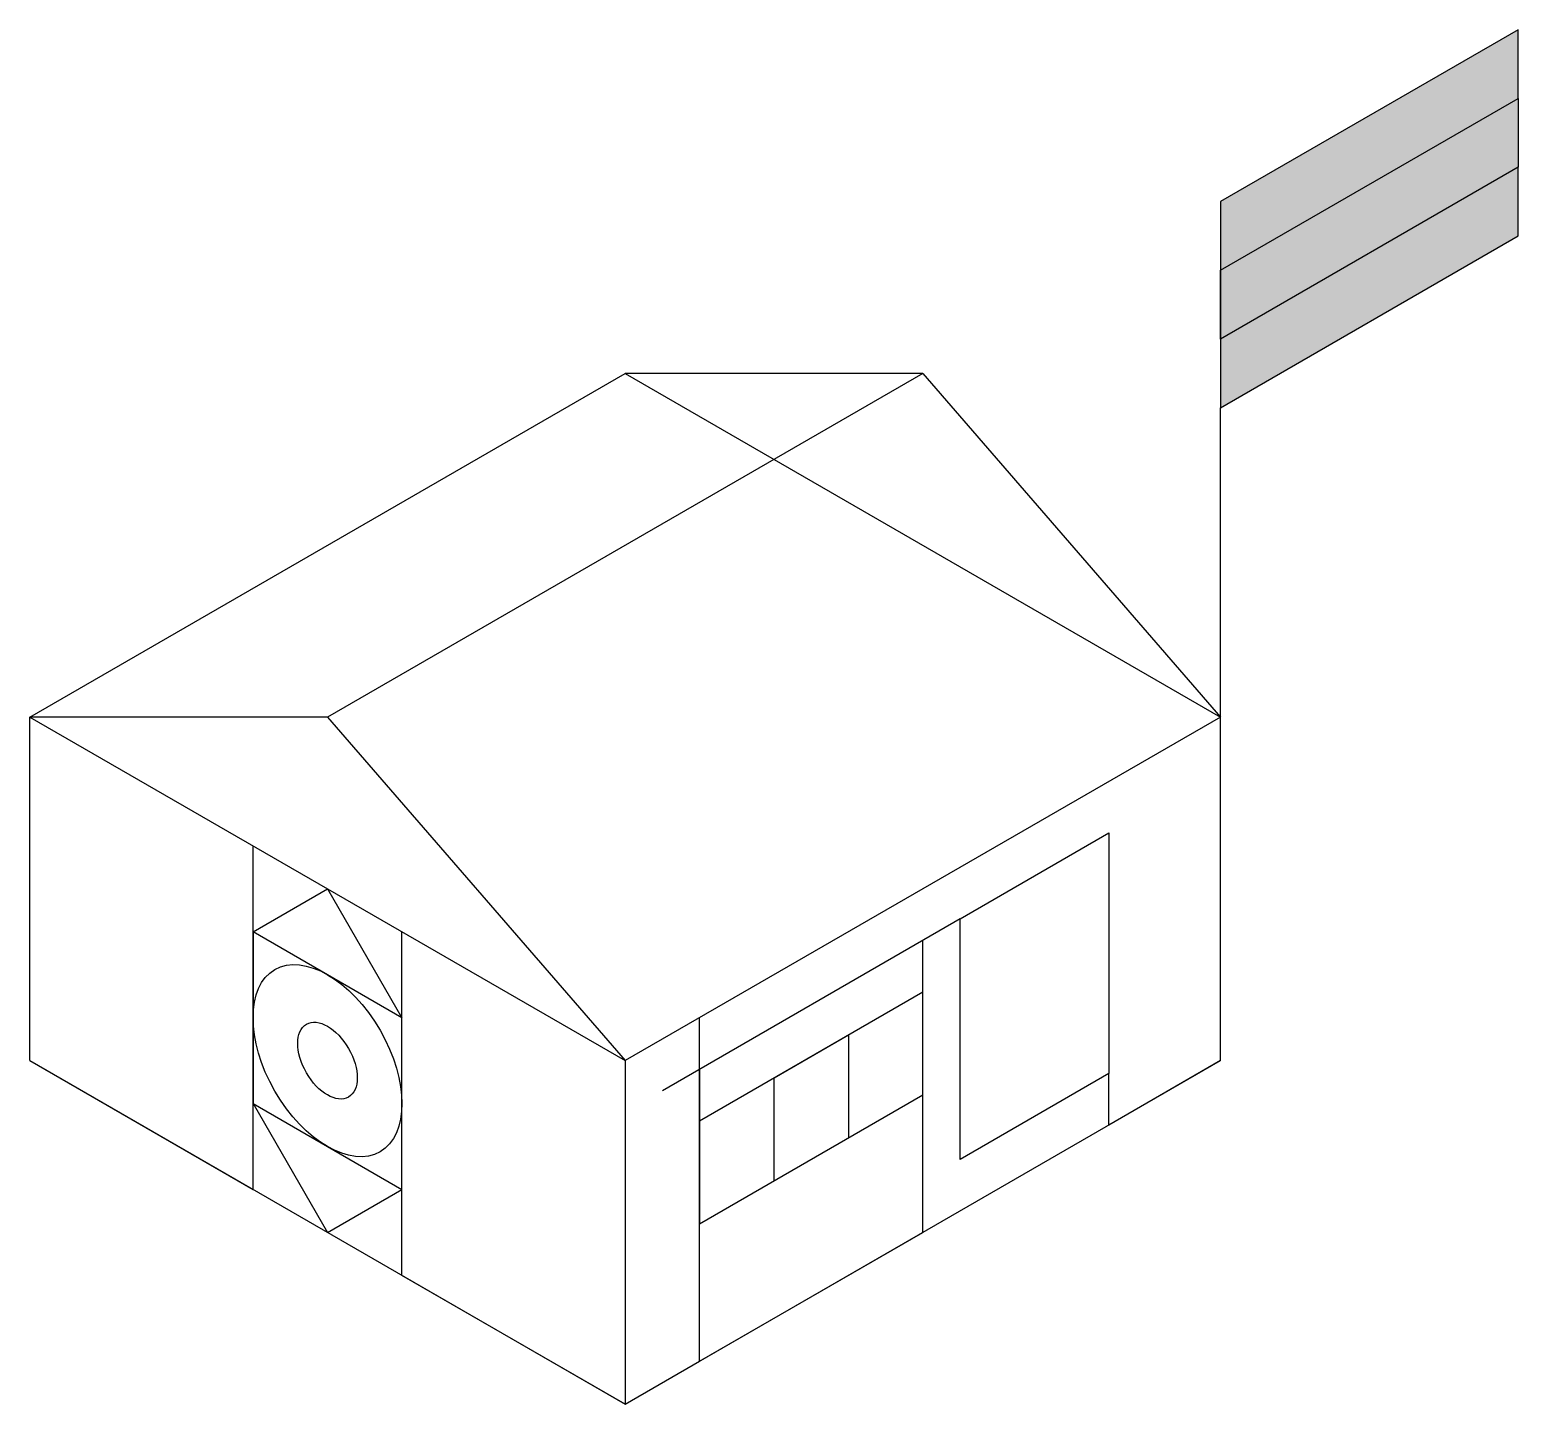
# Model space of a CAD drawing. Header units: inches. Extents: x 87 to 520, y 249 to 649.
import ezdxf

# ---------------------------------------------------------------- set-up
doc = ezdxf.new("R2010")
doc.units = ezdxf.units.IN
doc.header["$MEASUREMENT"] = 0

msp = doc.modelspace()

# ---------------------------------------------------------------- hatches: boundary and pattern name
h = msp.add_hatch(color=3)
h.dxf.hatch_style = 1
h.paths.add_polyline_path([(520.4, 628.6), (520.4, 648.6), (433.79, 598.6), (433.79, 578.6)])
h.paths.add_polyline_path([(520.4, 608.6), (520.4, 628.6), (433.79, 578.6), (433.79, 558.6)])
h = msp.add_hatch(color=2)
h.dxf.hatch_style = 1
h.paths.add_polyline_path([(520.4, 628.6), (520.4, 648.6), (433.79, 598.6), (433.79, 578.6)])
h = msp.add_hatch(color=1)
h.dxf.hatch_style = 1
h.paths.add_polyline_path([(520.4, 588.6), (520.4, 608.6), (433.79, 558.6), (433.79, 538.6)])

# ---------------------------------------------------------------- linework, layer by layer
for p, q in [((520.4, 648.6), (433.79, 598.6)), ((520.4, 628.6), (520.4, 648.6)), ((433.79, 578.6), (520.4, 628.6)), ((520.4, 628.6), (520.4, 608.6)), ((520.4, 608.6), (433.79, 558.6)), ((520.4, 588.6), (520.4, 608.6)), ((433.79, 598.6), (433.79, 538.6)), ((433.79, 538.6), (520.4, 588.6)), ((433.79, 558.6), (433.79, 578.6)), ((87.38, 448.6), (260.59, 548.6)), ((347.19, 548.6), (173.99, 448.6)), ((260.59, 548.6), (433.79, 448.6)), ((347.19, 548.6), (260.59, 548.6)), ((347.19, 548.6), (433.79, 448.6)), ((433.79, 448.6), (433.79, 538.6)), ((87.38, 348.6), (87.38, 448.6)), ((87.38, 448.6), (260.59, 348.6)), ((173.99, 448.6), (87.38, 448.6)), ((173.99, 448.6), (260.59, 348.6)), ((433.79, 448.6), (260.59, 348.6)), ((433.79, 348.6), (433.79, 448.6)), ((358.02, 389.85), (401.32, 414.85)), ((401.32, 414.85), (401.32, 344.85)), ((152.34, 311.1), (152.34, 411.1)), ((152.34, 386.1), (173.99, 398.6)), ((173.99, 398.6), (195.64, 361.1)), ((358.02, 389.85), (271.41, 339.85)), ((358.02, 319.85), (358.02, 389.85)), ((195.64, 361.1), (152.34, 386.1)), ((152.34, 386.1), (152.34, 336.1)), ((195.64, 286.1), (195.64, 386.1)), ((347.19, 298.6), (347.19, 383.6)), ((282.24, 331.1), (347.19, 368.6)), ((195.64, 311.1), (195.64, 361.1)), ((282.24, 261.1), (282.24, 361.1)), ((303.89, 343.6), (325.54, 356.1)), ((325.54, 356.1), (325.54, 326.1)), ((87.38, 348.6), (260.59, 248.6)), ((87.38, 348.6), (152.34, 311.1)), ((260.59, 248.6), (433.79, 348.6)), ((260.59, 348.6), (260.59, 248.6)), ((433.79, 348.6), (401.32, 329.85)), ((282.24, 346.1), (282.24, 301.1)), ((282.24, 346.1), (282.24, 331.1)), ((303.89, 313.6), (303.89, 343.6)), ((401.32, 344.85), (358.02, 319.85)), ((401.32, 344.85), (390.49, 338.6)), ((401.32, 329.85), (401.32, 344.85)), ((282.24, 301.1), (347.19, 338.6)), ((152.34, 336.1), (195.64, 311.1)), ((152.34, 336.1), (173.99, 298.6)), ((173.99, 323.6), (195.64, 311.1)), ((282.24, 301.1), (303.89, 313.6)), ((173.99, 298.6), (195.64, 311.1)), ((282.24, 261.1), (347.19, 298.6)), ((260.59, 248.6), (195.64, 286.1)), ((260.59, 248.6), (282.24, 261.1))]:
    msp.add_line(p, q)
for major_axis in [(15.31, -26.52), (6.12, -10.61)]:
    msp.add_ellipse((173.99, 348.6), major_axis=major_axis, ratio=0.57735)

doc.saveas('drawing.dxf')
